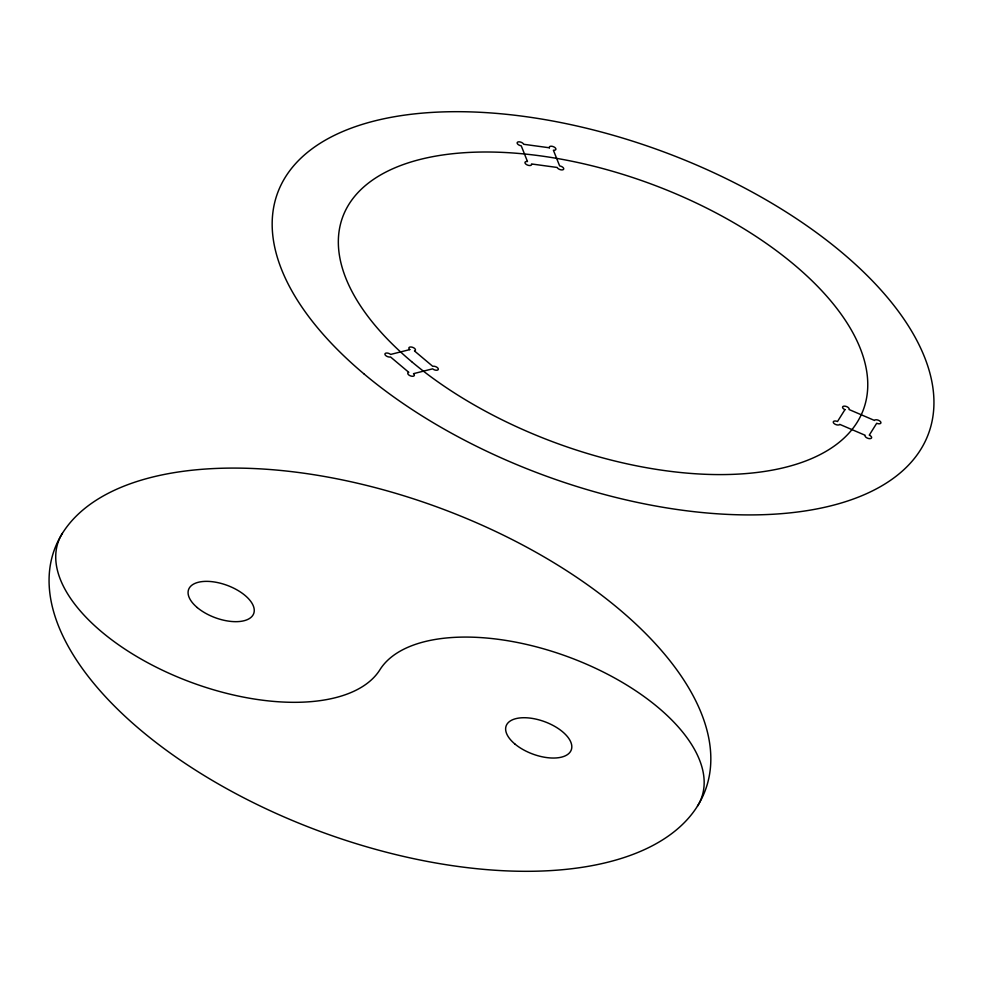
<?xml version="1.0" encoding="UTF-8"?>
<svg xmlns="http://www.w3.org/2000/svg" width="983" height="983" viewBox="0 0 983 983"><rect width="100%" height="100%" fill="white"/><g stroke="black" fill="none" stroke-linecap="round" stroke-linejoin="round"><path stroke-width="1.47" d="M62.384 533.327A173.487 86.221 20.3 0 0 174.691 675.763A173.487 86.221 20.3 0 0 379.942 669.706A173.487 86.221 20.3 0 1 585.204 663.636A173.487 86.221 20.3 0 1 697.5 806.072A346.987 172.443 20.3 0 1 140.667 730.123A346.987 172.443 20.3 0 1 301.67 472.909A346.987 172.443 20.3 0 1 697.5 806.072M844.938 409.641L837.504 421.51A3.465 1.72 20.3 0 0 833.4 421.633A3.465 1.72 20.3 0 0 835.648 424.484A3.465 1.72 20.3 0 0 839.752 424.361L865.151 435.272A3.465 1.72 20.3 0 0 867.399 438.123A3.465 1.72 20.3 0 0 871.503 438A3.465 1.72 20.3 0 0 869.255 435.15L876.701 423.268A3.465 1.72 20.3 0 0 880.805 423.157A3.465 1.72 20.3 0 0 878.556 420.306A3.465 1.72 20.3 0 0 874.452 420.429L849.042 409.518A3.465 1.72 20.3 0 0 846.793 406.667A3.465 1.72 20.3 0 0 842.689 406.79A3.465 1.72 20.3 0 0 844.938 409.641M409.776 349.604L390.632 354.433A3.465 1.72 20.3 0 0 385.95 353.118A3.465 1.72 20.3 0 0 385.84 355.649A3.465 1.72 20.3 0 0 390.521 356.964L408.805 372.348A3.465 1.72 20.3 0 0 408.695 374.879A3.465 1.72 20.3 0 0 413.376 376.194A3.465 1.72 20.3 0 0 413.474 373.675L432.618 368.834A3.465 1.72 20.3 0 0 437.3 370.161A3.465 1.72 20.3 0 0 437.41 367.63A3.465 1.72 20.3 0 0 432.729 366.315L414.445 350.919A3.465 1.72 20.3 0 0 414.556 348.4A3.465 1.72 20.3 0 0 409.874 347.073A3.465 1.72 20.3 0 0 409.776 349.604M549.386 147.782L523.656 144.28A3.465 1.72 20.3 0 0 519.663 141.871A3.465 1.72 20.3 0 0 517.23 143.395A3.465 1.72 20.3 0 0 521.236 145.803L527.49 161.544A3.465 1.72 20.3 0 0 525.057 163.08A3.465 1.72 20.3 0 0 529.063 165.488A3.465 1.72 20.3 0 0 531.484 163.952L557.214 167.466A3.465 1.72 20.3 0 0 561.207 169.875A3.465 1.72 20.3 0 0 563.64 168.339A3.465 1.72 20.3 0 0 559.646 165.93L553.38 150.19A3.465 1.72 20.3 0 0 555.813 148.666A3.465 1.72 20.3 0 0 551.819 146.258A3.465 1.72 20.3 0 0 549.386 147.782M411.619 361.633A277.587 137.952 20.3 0 0 857.102 422.395A277.587 137.952 20.3 0 0 540.441 155.867A277.587 137.952 20.3 0 0 411.619 361.633M363.771 373.724A346.987 172.443 20.3 0 0 920.616 449.673A346.987 172.443 20.3 0 0 524.787 116.51A346.987 172.443 20.3 0 0 363.771 373.724M197.239 607.555A34.7 17.239 20.3 0 0 252.926 615.149A34.7 17.239 20.3 0 0 213.336 581.838A34.7 17.239 20.3 0 0 197.239 607.555M514.797 743.922A34.7 17.239 20.3 0 0 570.484 751.516A34.7 17.239 20.3 0 0 530.894 718.204A34.7 17.239 20.3 0 0 514.797 743.922"/></g></svg>
